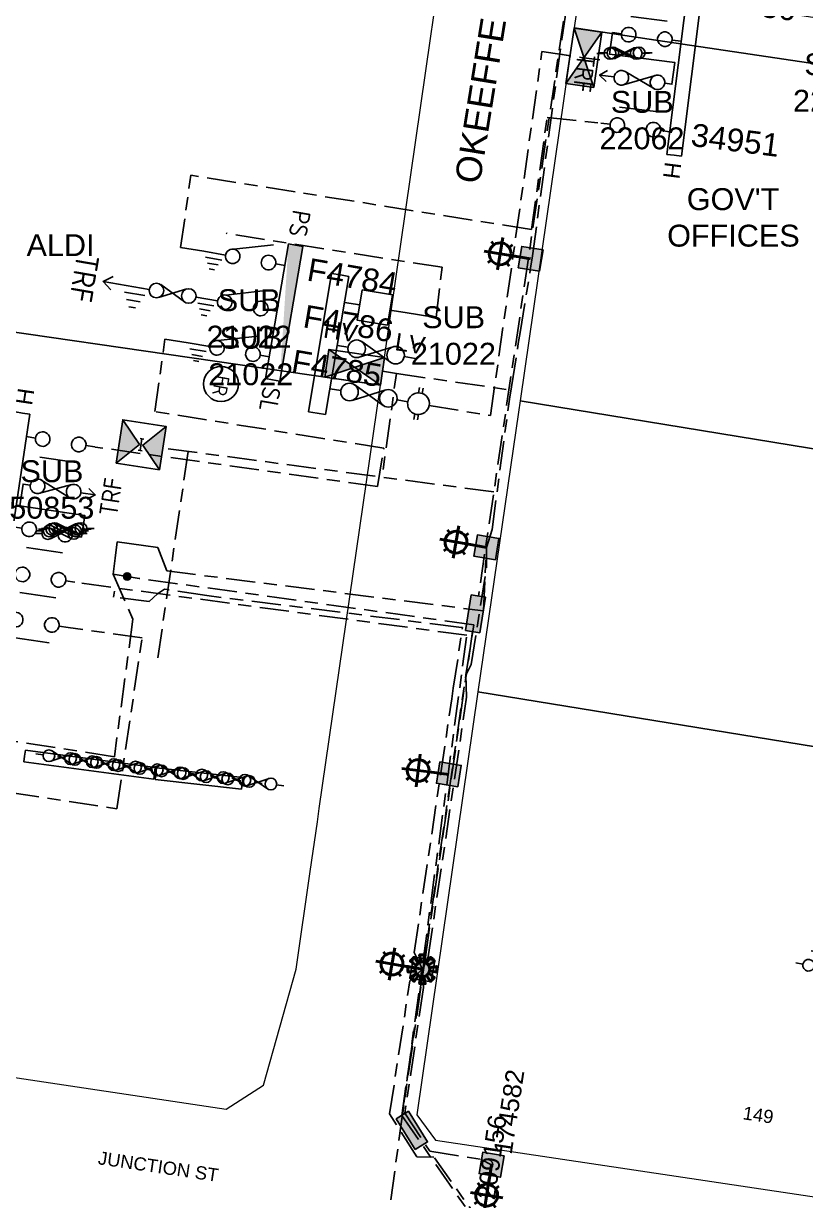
# Model space of a CAD drawing. Header units: metres. Extents: x 280706 to 281640, y 6137848 to 6138622.
# Drawn here: x 280990.2 to 281097.3, y 6138216.8 to 6138378.1 of the extents above; entities that cross this region are included whole.
import ezdxf
from ezdxf.enums import TextEntityAlignment as Align

# ---------------------------------------------------------------- set-up
doc = ezdxf.new("R2010")
doc.units = ezdxf.units.M
doc.linetypes.add('Cable Exist UG', pattern=[8.2, 4, -1.2, 1.8, -1.2])
doc.layers.get('0').update_dxf_attribs({"color": 6})
doc.layers.add('Cadastre Land Parcels_SP_EXT', color=9, linetype='Continuous', lineweight=5)
doc.layers.add('Cadastre Roads_SP_EXT', color=9, linetype='Continuous', lineweight=5)
for name, color, linetype in [('Equip_HV_EXT', 7, 'Continuous'), ('Equip_HV_NEW', 2, 'Continuous'), ('Equip_LV_EXT', 7, 'Continuous'), ('Equip_SP_SL_EXT', 7, 'Continuous'), ('Mains_HV_EXT', 7, 'Continuous'), ('Mains_LV_EXT', 7, 'Continuous'), ('Mains_SL_EXT', 7, 'Continuous'), ('Notes', 7, 'Continuous'), ('Notes_HV_MISC', 7, 'Continuous'), ('Notes_LV_MISC', 7, 'Continuous'), ('Notes_SP_MISC', 7, 'Continuous'), ('Sub_HV_EXT', 7, 'Continuous'), ('Sub_LV_EXT', 7, 'Continuous'), ('Sub_SP_EXT', 7, 'Continuous'), ('SupportsUG_SP_LV_EXT', 7, 'Continuous'), ('SupportsUG_SP_LV_SL_EXT', 7, 'Continuous'), ('UG_Details_SP_MISC', 7, 'Continuous')]:
    doc.layers.add(name, color=color, linetype=linetype)
doc.styles.add('ARIAL', font='arial.ttf', dxfattribs={"height": 2})
doc.styles.add('COLUMN_LABEL', font='arial.ttf')
doc.styles.add('iecARIAL', font='arial.ttf', dxfattribs={"height": 2})
doc.styles.add('iecISOCP', font='isocp.shx')
doc.styles.add('IESYMBOL1', font='isocp.shx')
doc.styles.add('PIT_LABEL', font='arial.ttf')
doc.styles.add('POLE_LABEL', font='arial.ttf')
doc.styles.get("Standard").update_dxf_attribs({"font": 'arial.ttf'})
doc.styles.add('SWG_LABEL', font='arial.ttf')
doc.styles.add('SWITCH_LABEL', font='arial.ttf', dxfattribs={"height": 2.5})

# ---------------------------------------------------------------- blocks, each defined once
blk = doc.blocks.new('SUB_INDOOR_EXT')
h = blk.add_hatch(color=256)
h.paths.add_polyline_path([(3, 3), (0.24, 0), (3, -3)])
h.paths.add_polyline_path([(-3, -3), (-0.24, 0), (-3, 3)])
at = {"color": 7}
for p, q in [((-0.27, 0.81), (0.27, 0.81)), ((0, 0.81), (0, -0.81)), ((-0.27, -0.81), (0.27, -0.81))]:
    blk.add_line(p, q, dxfattribs=at)
blk.add_line((1.92, -2.26), (1.92, -2.26, 0))
for points in [[(-3, -3), (-0.24, 0), (-3, 3)], [(-3, -3), (3, -3), (3, 3), (-3, 3)], [(3, 3), (0.24, 0), (3, -3)]]:
    blk.add_lwpolyline(points, close=True)
for tag, height, flags, p in [('ASSET_NUM', 2.5, 8, (2, 2)), ('STREET_CODE', 0.2, 9, (1.5, 0)), ('CONSTRUCTED_VOLTAGE', 0.2, 9, (1.5, -0.2)), ('OPERATING_VOLTAGE', 0.2, 9, (1.5, -0.6)), ('ORIENTATION', 0.2, 9, (1.5, -0.8)), ('OWNED_BY', 0.2, 9, (1.5, -1)), ('OPERATED_BY', 0.2, 9, (1.5, -1.2)), ('SECONDARY_VOLTAGE', 0.2, 9, (1.5, -1.6)), ('NO_PHASES', 0.2, 9, (1.5, -0.4)), ('MAINTAINED_BY', 0.2, 9, (1.5, -1.4)), ('STATE', 0.2, 9, (1.5, -1.8)), ('SUBSTATION_TYPE', 0.2, 9, (1.5, -2.2)), ('STREETNAME', 0.2, 9, (1.5, -3)), ('SUBURB', 0.2, 9, (1.5, -3.2)), ('PARENT', 0.2, 9, (1.5, -2)), ('USAGE', 0.2, 9, (1.5, -2.4)), ('LEGEND', 0.2, 9, (1.5, -2.6)), ('LOCATION', 0.2, 9, (1.5, -2.8)), ('Z', 0.2, 1, (1.5, -3.6)), ('NOTES', 0.2, 9, (1.5, -3.4))]:
    blk.add_attdef(tag, text='', height=height, dxfattribs=dict(flags=flags)).set_placement(p, align=Align.MIDDLE_LEFT)
blk = doc.blocks.new('SUB_PADMOUNT_EXT')
for points in [[(0, 0), (-3.84, 1.92), (-3.84, -1.92)], [(0, 0), (3.84, 1.92), (3.84, -1.92)]]:
    blk.add_hatch(color=256).paths.add_polyline_path(points)
for p, q in [((3.84, 1.92), (-3.84, -1.92)), ((-3.84, 1.92), (3.84, -1.92))]:
    blk.add_line(p, q)
blk.add_lwpolyline([(-3.84, -1.92), (3.84, -1.92), (3.84, 1.92), (-3.84, 1.92)], close=True)
for tag, height, flags, p in [('ASSET_NUM', 3.5, 8, (2, 2)), ('STREET_CODE', 0.2, 9, (1.5, 0)), ('CONSTRUCTED_VOLTAGE', 0.2, 9, (1.5, -0.2)), ('OPERATING_VOLTAGE', 0.2, 9, (1.5, -0.6)), ('ORIENTATION', 0.2, 9, (1.5, -0.8)), ('OWNED_BY', 0.2, 9, (1.5, -1)), ('OPERATED_BY', 0.2, 9, (1.5, -1.2)), ('SECONDARY_VOLTAGE', 0.2, 9, (1.5, -1.6)), ('NO_PHASES', 0.2, 9, (1.5, -0.4)), ('MAINTAINED_BY', 0.2, 9, (1.5, -1.4)), ('STATE', 0.2, 9, (1.5, -1.8)), ('SUBSTATION_TYPE', 0.2, 9, (1.5, -2.2)), ('STREETNAME', 0.2, 9, (1.5, -3)), ('SUBURB', 0.2, 9, (1.5, -3.2)), ('PARENT', 0.2, 9, (1.5, -2)), ('USAGE', 0.2, 9, (1.5, -2.4)), ('LEGEND', 0.2, 9, (1.5, -2.6)), ('LOCATION', 0.2, 9, (1.5, -2.8)), ('Z', 0.2, 1, (1.5, -3.6)), ('NOTES', 0.2, 9, (1.5, -3.4))]:
    blk.add_attdef(tag, text='', height=height, dxfattribs=dict(flags=flags)).set_placement(p, align=Align.MIDDLE_LEFT)
blk = doc.blocks.new('COLUMN_EXT')
blk.add_hatch(color=256).paths.add_polyline_path([(-1.49, 1.48), (-1.49, -1.49), (1.48, -1.49), (1.48, 1.48)])
blk.add_lwpolyline([(-1.49, -1.49), (1.48, -1.49), (1.48, 1.48), (-1.49, 1.48)], close=True)
for tag, height, style, flags, p in [('ASSET_NUM', 2.5, 'COLUMN_LABEL', 8, (2, 2)), ('STRUCTURE_PLANT_NUMBER', 0.2, 'POLE_LABEL', 9, (1.81, 0.03)), ('STREET_CODE', 0.2, 'COLUMN_LABEL', 9, (1.81, -0.2))]:
    blk.add_attdef(tag, text='', height=height, dxfattribs=dict(style=style, flags=flags)).set_placement(p, align=Align.MIDDLE_LEFT)
at = {"flags": 9}
for tag, p in [('COLUMN_TYPE', (1.81, -0.4)), ('OWNED_BY', (1.81, -0.6)), ('STATE', (1.81, -0.8)), ('USAGE', (1.81, -1)), ('STREETNAME', (1.81, -1.6)), ('LEGEND', (1.81, -1.2)), ('LOCATION', (1.81, -1.4)), ('SUBURB', (1.81, -1.8)), ('NOTES', (1.81, -2))]:
    blk.add_attdef(tag, text='', height=0.2, dxfattribs=at).set_placement(p, align=Align.MIDDLE_LEFT)
at = {"flags": 1}
blk.add_attdef('Z', (1.81, -2.35), '', height=0.2, dxfattribs=at)
blk = doc.blocks.new('SL_LANTERN_EXT')
at = {"lineweight": 40}
for p, q in [((0, 1.97), (0, 6.47)), ((-1.46, 5.68), (-1.06, 5.28)), ((1.46, 5.68), (1.06, 5.28)), ((-2.25, 4.22), (2.25, 4.22)), ((-1.46, 2.76), (-1.06, 3.16)), ((0, 0), (0, 2.72)), ((1.46, 2.76), (1.06, 3.16))]:
    blk.add_line(p, q, dxfattribs=at)
blk.add_circle((0, 4.22), 1.5, dxfattribs=at)
at = {"style": 'iecARIAL', "flags": 8}
blk.add_attdef('ASSET_NUM', (1.5, 1.5), '', height=2.5, dxfattribs=at)
for tag, p, height, flags in [('OPERATING_VOLTAGE', (0.98, -1.65), 0.2, 9), ('CONSTRUCTED_VOLTAGE', (0.98, -0.65), 0.2, 9), ('CONTROL_TYPE', (0.98, -0.85), 0.2, 9), ('LANTERN_PURPOSE', (0.98, -1.05), 0.2, 9), ('LANTERN_TYPE', (0.98, -1.25), 0.2, 9), ('NO_PHASES', (0.98, -1.45), 0.2, 9), ('LNUMBER', (2.18, -3.25), 2.5, 8), ('ORIENTATION', (0.98, -1.85), 0.2, 9), ('OWNED_BY', (0.98, -2.05), 0.2, 9), ('STATE', (0.98, -2.25), 0.2, 9), ('USAGE', (0.98, -2.45), 0.2, 9), ('CEXIST', (0.98, -2.65), 0.2, 9), ('CNEW', (0.98, -2.85), 0.2, 9), ('CNUMBER', (0.98, -3.05), 0.2, 9), ('CREMOVE', (0.98, -3.25), 0.2, 9), ('CREPLACE', (0.98, -3.45), 0.2, 9), ('LKINGHEIGHT', (0.98, -3.65), 0.2, 9), ('LBRACKET', (0.98, -3.85), 0.2, 9), ('LBRACKETVOCAB', (0.98, -4.05), 0.2, 9), ('LCATEGORY', (0.98, -4.25), 0.2, 9), ('LCHARGE1', (0.98, -4.45), 0.2, 9), ('LCHARGE1PERCENT', (0.98, -4.65), 0.2, 9), ('LCHARGE2', (0.98, -4.85), 0.2, 9), ('LCHARGE2PERCENT', (0.98, -5.05), 0.2, 9), ('LCHARGE3', (0.98, -5.25), 0.2, 9), ('LCHARGE3PERCENT', (0.98, -5.45), 0.2, 9), ('LEXIST', (0.98, -5.65), 0.2, 9), ('LLAMP', (0.98, -5.85), 0.2, 9), ('LLAMPVOCAB', (0.98, -6.05), 0.2, 9), ('LMAST', (0.98, -6.25), 0.2, 9), ('LMASTVOCAB', (0.98, -6.45), 0.2, 9), ('LNEW', (0.98, -6.65), 0.2, 9), ('LANTNUMBER', (0.98, -6.85), 0.2, 9), ('LOUTREACH', (0.98, -7.25), 0.2, 9), ('LOUTREACHVOCAB', (0.98, -7.45), 0.2, 9), ('LRATECODE', (0.98, -7.65), 0.2, 9), ('LREMOVE', (0.98, -7.85), 0.2, 9), ('LREPLACE', (0.98, -8.05), 0.2, 9), ('LTYPE', (0.98, -8.25), 0.2, 9), ('STREETNAME', (0.98, -9.25), 0.2, 9), ('SUBURB', (0.98, -9.45), 0.2, 1), ('LTYPEVOCAB', (0.98, -8.45), 0.2, 9), ('LEGEND', (0.98, -8.65), 0.2, 9), ('LOCATION', (0.98, -8.85), 0.2, 9), ('NOTES', (0.98, -9.05), 0.2, 9)]:
    blk.add_attdef(tag, p, '', height=height, dxfattribs=dict(flags=flags))
blk = doc.blocks.new('SL_NIGHTWATCH_EXT')
at = {"lineweight": 40}
h = blk.add_hatch(color=256, dxfattribs=at)
h.paths.add_polyline_path([(0.39, 1.96, 0.098491), (-0.39, 1.96), (-0.2, 0.98, -0.098491), (0.19, 0.98)])
h.paths.add_polyline_path([(0.55, 0.83, -0.098491), (0.83, 0.56), (1.66, 1.11, 0.098491), (1.11, 1.66)])
h.paths.add_polyline_path([(0.98, 0.2, -0.098491), (0.98, -0.19), (1.96, -0.39, 0.098491), (1.96, 0.39)])
h.paths.add_polyline_path([(0.83, -0.55, -0.098491), (0.56, -0.83), (1.11, -1.66, 0.098491), (1.66, -1.11)])
h.paths.add_polyline_path([(-0.19, -0.98), (-0.39, -1.96, 0.098491), (0.39, -1.96), (0.2, -0.98, -0.098491)])
h.paths.add_polyline_path([(-0.83, -0.56), (-1.66, -1.11, 0.098491), (-1.11, -1.66), (-0.55, -0.83, -0.098491)])
h.paths.add_polyline_path([(-0.98, 0.19), (-1.96, 0.39, 0.098491), (-1.96, -0.39), (-0.98, -0.2, -0.098491)])
h.paths.add_polyline_path([(-1.11, 1.66, 0.098491), (-1.66, 1.11), (-0.83, 0.55, -0.098491), (-0.56, 0.83)])
for p, q in [((-1.16, 1.63), (-1.16, 1.63, 0)), ((-1.1, 1.64), (-1.1, 1.64, 0)), ((1.08, 1.63), (1.08, 1.63, 0)), ((-0.86, -0.57), (-0.86, -0.57, 0)), ((0.82, -0.57), (0.82, -0.57, 0)), ((1.96, -0.37), (1.96, -0.37, 0)), ((1.13, -1.65), (1.13, -1.65, 0))]:
    blk.add_line(p, q, dxfattribs=at)
for points in [[(-0.56, 0.83, 0.098491), (-0.83, 0.55), (-1.66, 1.11, -0.098491), (-1.11, 1.66)], [(-0.2, 0.98, -0.098491), (0.19, 0.98), (0.39, 1.96, 0.098491), (-0.39, 1.96)], [(0.83, 0.56), (1.66, 1.11, 0.098491), (1.11, 1.66), (0.55, 0.83, -0.098491)], [(-0.98, 0.19, 0.098491), (-0.98, -0.2), (-1.96, -0.39, -0.098491), (-1.96, 0.39)], [(0.98, -0.19), (1.96, -0.39, 0.098491), (1.96, 0.39), (0.98, 0.2, -0.098491)], [(-0.83, -0.56, 0.098491), (-0.55, -0.83), (-1.11, -1.66, -0.098491), (-1.66, -1.11)], [(0.2, -0.98), (0.39, -1.96, -0.098491), (-0.39, -1.96), (-0.19, -0.98, 0.098491)], [(0.56, -0.83), (1.11, -1.66, 0.098491), (1.66, -1.11), (0.83, -0.55, -0.098491)]]:
    blk.add_lwpolyline(points, format="xyb", close=True, dxfattribs=at)
blk.add_circle((0, 0), 1, dxfattribs=at)
blk = doc.blocks.new('LV_UG_LINKS_OPEN_EXT')
for p, q in [((-0.25, 1.47), (-0.25, 2.22)), ((0.25, 1.47), (0.25, 2.22)), ((-0.25, -1.47), (-0.25, -2.22)), ((0.25, -1.47), (0.25, -2.22))]:
    blk.add_line(p, q)
at = {"flags": 9}
for tag, p in [('ACTUAL_STATUS', (0, 0)), ('CONSTRUCTED_VOLTAGE', (0, -0.2)), ('OPERATING_VOLTAGE', (0, -0.6)), ('ORIENTATION', (0, -0.8)), ('STATE', (0, -1)), ('SWITCH_TYPE', (0, -1.2)), ('NO_PHASES', (0, -0.4)), ('USAGE', (0, -1.4)), ('NOTES', (0, -1.6))]:
    blk.add_attdef(tag, text='', height=0.2, dxfattribs=at).set_placement(p, align=Align.MIDDLE_LEFT)
at = {"flags": 1}
blk.add_attdef('Z', (0, 0), '', height=0.2, dxfattribs=at)
blk.add_wipeout([(-0.25, 1.47), (-0.43, 1.43), (-0.61, 1.36), (-0.77, 1.28), (-0.93, 1.17), (-1.07, 1.05), (-1.19, 0.9), (-1.29, 0.75), (-1.38, 0.58), (-1.44, 0.4), (-1.48, 0.22), (-1.49, 0.03), (-1.49, -0.16), (-1.45, -0.34), (-1.4, -0.52), (-1.32, -0.69), (-1.23, -0.85), (-1.11, -1), (-0.98, -1.13), (-0.83, -1.24), (-0.66, -1.34), (-0.49, -1.41), (-0.31, -1.46), (-0.13, -1.49), (0.06, -1.49), (0.25, -1.47), (0.43, -1.43), (0.61, -1.36), (0.77, -1.28), (0.93, -1.17), (1.07, -1.05), (1.19, -0.9), (1.29, -0.75), (1.38, -0.58), (1.44, -0.4), (1.48, -0.22), (1.49, -0.03), (1.49, 0.16), (1.45, 0.34), (1.4, 0.52), (1.32, 0.69), (1.23, 0.85), (1.11, 1), (0.98, 1.13), (0.83, 1.24), (0.66, 1.34), (0.49, 1.41), (0.31, 1.46), (0.13, 1.49), (-0.06, 1.49)])
blk.add_lwpolyline([(0, -1.49, 1), (0, 1.49, 1)], format="xyb", close=True)
blk = doc.blocks.new('LV_UG_DFUSE_CLOSED_EXT')
for points in [[(1, 0), (0, 0)], [(5.04, 0.73), (2.16, -0.72)], [(5.05, -0.71), (2.16, 0.72)], [(6.2, 0.01), (7.2, 0.01)]]:
    blk.add_lwpolyline(points)
for centre in [(1.8, 0), (5.4, 0.01)]:
    blk.add_circle(centre, 0.8)
at = {"flags": 9}
for tag, p in [('ACTUAL_STATUS', (0, 0)), ('CONSTRUCTED_VOLTAGE', (0, -0.2)), ('OPERATING_VOLTAGE', (0, -0.6)), ('ORIENTATION', (0, -0.8)), ('STATE', (0, -1)), ('NO_PHASES', (0, -0.4)), ('SWITCH_TYPE', (0, -1.2)), ('USAGE', (0, -1.4)), ('NOTES', (0, -1.6))]:
    blk.add_attdef(tag, text='', height=0.2, dxfattribs=at).set_placement(p, align=Align.MIDDLE_LEFT)
at = {"flags": 1}
blk.add_attdef('Z', (0, 0), '', height=0.2, dxfattribs=at)
blk = doc.blocks.new('SWG_HOLEC_SU_EXT')
blk.add_line((1.8, -2), (5.8, -2))
for points in [[(1, 0), (0, 0)], [(6.6, 0), (7.6, 0)]]:
    blk.add_lwpolyline(points)
for points in [[(1.8, -0.8, 1), (1.8, 0.8, 1)], [(5.8, -0.8, 1), (5.8, 0.8, 1)]]:
    blk.add_lwpolyline(points, format="xyb", close=True)
at = {"style": 'SWITCH_LABEL', "flags": 8}
blk.add_attdef('ASSET_NUM', text='', height=2.5, rotation=179.9544, dxfattribs=at).set_placement((-2.4, 0), align=Align.MIDDLE_LEFT)
at = {"flags": 1}
blk.add_attdef('Z', (0, 0), '', height=0.2, dxfattribs=at)
at = {"flags": 9}
for tag, p in [('ACTUAL_STATUS', (0, -0.4)), ('CONSTRUCTED_VOLTAGE', (0, -0.6)), ('OPERATING_VOLTAGE', (0, -1)), ('ORIENTATION', (0, -1.2)), ('NO_PHASES', (0, -0.8)), ('OWNED_BY', (0, -1.4)), ('STATE', (0, -1.8)), ('SWITCH_TYPE', (0, -2)), ('STREETNAME', (0, -2.6)), ('PARENT', (0, -1.6)), ('USAGE', (0, -2.2)), ('LOCATION', (0, -2.4)), ('SUBURB', (0, -2.8)), ('NOTES', (0, -3))]:
    blk.add_attdef(tag, text='', height=0.2, dxfattribs=at).set_placement(p, align=Align.MIDDLE_LEFT)
at = {"style": 'SWITCH_LABEL', "flags": 9}
blk.add_attdef('STREET_CODE', text='', height=0.2, dxfattribs=at).set_placement((0, -0.2), align=Align.MIDDLE_LEFT)
blk = doc.blocks.new('PIT_EXT')
blk.add_hatch(color=256).paths.add_polyline_path([(-2.47, 0.99), (2.47, 0.99), (2.47, -0.99), (-2.47, -0.99)])
at = {"lineweight": -3}
blk.add_lwpolyline([(-2.47, 0.99), (2.47, 0.99), (2.47, -0.99), (-2.47, -0.99)], close=True, dxfattribs=at)
at = {"style": 'PIT_LABEL'}
for tag, height, flags, p in [('ASSET_NUM', 2.5, 8, (2, 2)), ('STREET_CODE', 0.2, 9, (0, -0.2))]:
    blk.add_attdef(tag, text='', height=height, dxfattribs=dict(at, flags=flags)).set_placement(p, align=Align.MIDDLE_LEFT)
at = {"flags": 1}
blk.add_attdef('Z', (0, 0), '', height=0.2, dxfattribs=at)
at = {"flags": 9}
for tag, p in [('OWNED_BY', (0, -0.4)), ('STATE', (0, -0.6)), ('SUPPORT_TYPE', (0, -0.8)), ('USAGE', (0, -1)), ('LOCATION', (0, -1.2)), ('NOTES', (0, -1.4))]:
    blk.add_attdef(tag, text='', height=0.2, dxfattribs=at).set_placement(p, align=Align.MIDDLE_LEFT)
blk = doc.blocks.new('CONNECTOR_NODE_EXT')
h = blk.add_hatch(color=256)
edge = h.paths.add_edge_path()
edge.add_arc((0, 0), 0.5, 0, 360)
blk.add_circle((0, 0), 0.5)
at = {"flags": 1}
blk.add_attdef('Z', (0, 0), '', height=0.2, dxfattribs=at)
at = {"flags": 9}
for tag, p in [('CONNECTOR_TYPE', (0, 0)), ('CONSTRUCTED_VOLTAGE', (0, -0.2)), ('OPERATING_VOLTAGE', (0, -0.6)), ('ORIENTATION', (0, -0.8)), ('SUBTYPE', (0, -1)), ('NO_PHASES', (0, -0.4)), ('USAGE', (0, -1.2)), ('NOTES', (0, -1.4))]:
    blk.add_attdef(tag, text='', height=0.2, dxfattribs=at).set_placement(p, align=Align.MIDDLE_LEFT)
blk = doc.blocks.new('FAULT_INDIC_SE')
blk.add_circle((0, 0), 2.4)
at = {"insert": (-1.15, 1), "char_height": 2, "width": 2.7042, "attachment_point": 1, "style": 'iecISOCP'}
blk.add_mtext('FR', dxfattribs=at)
blk = doc.blocks.new('*U140')
for p, q in [((-1.6, 0), (-1.6, 14.98)), ((-1.6, 14.98), (-0.8, 14.98)), ((0, 14.98), (-0.8, 14.98)), ((0, 0), (0, 14.98)), ((-1.6, 0), (-0.8, 0)), ((0, 0), (-0.8, 0))]:
    blk.add_line(p, q)
at = {"style": 'IESYMBOL1'}
for s, p in [('SL', (-0.87, 17.14, 19.97)), ('PS', (-0.84, -2.4, 19.97))]:
    blk.add_text(s, height=2, rotation=89.9826, dxfattribs=at).set_placement(p, align=Align.MIDDLE_CENTER)
blk = doc.blocks.new('SWG_SAFELINK_SU_NEW')
for p, q in [((7.5, 1.79), (8.1, 1.79)), ((6.9, 0.59), (8.7, 0.58)), ((7.2, 1.19), (8.4, 1.18)), ((1.6, -2.02), (5.8, -0.81)), ((6.6, -0.01), (9, -0.02))]:
    blk.add_line(p, q)
blk.add_lwpolyline([(1, 0), (0, 0)])
for points in [[(1.8, -0.8, 1), (1.8, 0.8, 1)], [(5.8, -0.81, 1), (5.8, 0.79, 1)]]:
    blk.add_lwpolyline(points, format="xyb", close=True)
at = {"style": 'SWITCH_LABEL', "flags": 8}
blk.add_attdef('ASSET_NUM', text='', height=2.5, rotation=179.9544, dxfattribs=at).set_placement((-1.6, -0.02), align=Align.MIDDLE_LEFT)
at = {"flags": 1}
blk.add_attdef('Z', (0, 0), '', height=0.2, rotation=90, dxfattribs=at)
at = {"flags": 9}
for tag, p in [('ACTUAL_STATUS', (0, -0.4)), ('CONSTRUCTED_VOLTAGE', (0, -0.6)), ('OPERATING_VOLTAGE', (0, -1)), ('ORIENTATION', (0, -1.2)), ('NO_PHASES', (0, -0.8)), ('OWNED_BY', (0, -1.4)), ('STATE', (0, -1.8)), ('SWITCH_TYPE', (0, -2)), ('SUBURB', (0, -2.4)), ('STREETNAME', (0, -2.6)), ('PARENT', (0, -1.6)), ('USAGE', (0, -2.2)), ('OPERATED_BY', (-0.02, -3.51)), ('MAINTAINED_BY', (-0.02, -3.71)), ('LOCATION', (0, -2.8)), ('NOTES', (0, -3))]:
    blk.add_attdef(tag, text='', height=0.2, dxfattribs=at).set_placement(p, align=Align.MIDDLE_LEFT)
at = {"style": 'SWITCH_LABEL', "flags": 9}
blk.add_attdef('STREET_CODE', text='', height=0.2, dxfattribs=at).set_placement((0, -0.2), align=Align.MIDDLE_LEFT)
blk = doc.blocks.new('SWG_FUSE_EXT')
for points in [[(1.15, 0.72), (4.04, -0.71)], [(1.16, -0.72), (4.04, 0.73)]]:
    blk.add_lwpolyline(points)
for centre in [(0.8, 0), (4.4, 0.01)]:
    blk.add_circle(centre, 0.8)
blk = doc.blocks.new('SWG_SAFELINK_TRF_NEW')
for p, q in [((7.5, 1.79), (8.1, 1.79)), ((14.95, 1.51), (16.45, 1.51)), ((15.33, 2.26), (16.08, 2.26)), ((6.9, 0.59), (8.7, 0.58)), ((7.2, 1.19), (8.4, 1.18)), ((14.2, 0.01), (19.32, 0.01)), ((14.57, 0.76), (16.82, 0.76)), ((1.6, -2.02), (5.8, -0.81)), ((6.6, -0.01), (9, -0.02))]:
    blk.add_line(p, q)
for points in [[(1, 0), (0, 0)], [(18.32, -0.74), (19.32, 0.01), (18.33, 0.76)]]:
    blk.add_lwpolyline(points)
for points in [[(1.8, -0.8, 1), (1.8, 0.8, 1)], [(5.8, -0.81, 1), (5.8, 0.79, 1)]]:
    blk.add_lwpolyline(points, format="xyb", close=True)
blk.add_blockref('SWG_FUSE_EXT', (9, -0.02))
at = {"style": 'IESYMBOL1'}
blk.add_text('TRF', height=2.5, rotation=89.9826, dxfattribs=at).set_placement((21.43, 0.01), align=Align.MIDDLE_CENTER)
at = {"style": 'SWITCH_LABEL', "flags": 8}
blk.add_attdef('ASSET_NUM', text='', height=2.5, rotation=179.9544, dxfattribs=at).set_placement((-3, 0), align=Align.MIDDLE_LEFT)
at = {"flags": 1}
blk.add_attdef('Z', (0, 0), '', height=0.2, dxfattribs=at)
at = {"flags": 9}
for tag, p in [('ACTUAL_STATUS', (0, -0.4)), ('CONSTRUCTED_VOLTAGE', (0, -0.6)), ('OPERATING_VOLTAGE', (0, -1)), ('ORIENTATION', (0, -1.2)), ('NO_PHASES', (0, -0.8)), ('OWNED_BY', (0, -1.4)), ('STATE', (0, -1.8)), ('SWITCH_TYPE', (0, -2)), ('SUBURB', (0, -2.4)), ('STREETNAME', (0, -2.6)), ('PARENT', (0, -1.6)), ('USAGE', (0, -2.2)), ('LOCATION', (0, -2.8)), ('NOTES', (0, -3)), ('OPERATED_BY', (0.05, -3.45)), ('MAINTAINED_BY', (0.04, -3.65))]:
    blk.add_attdef(tag, text='', height=0.2, dxfattribs=at).set_placement(p, align=Align.MIDDLE_LEFT)
at = {"style": 'SWITCH_LABEL', "flags": 9}
blk.add_attdef('STREET_CODE', text='', height=0.2, dxfattribs=at).set_placement((0, -0.2), align=Align.MIDDLE_LEFT)
blk = doc.blocks.new('SWG_HOLEC_SFU_EXT')
for p, q in [((2.23, 4.03), (5.69, 5.54)), ((2.25, 5.56), (5.69, 4.06)), ((1.8, -2), (5.8, -2))]:
    blk.add_line(p, q)
for points in [[(2.01, 4, 1), (2.01, 5.6, 1)], [(6.01, 4, 1), (6.01, 5.6, 1)], [(1.8, -0.8, 1), (1.8, 0.8, 1)], [(5.8, -0.8, 1), (5.8, 0.8, 1)]]:
    blk.add_lwpolyline(points, format="xyb", close=True)
for points in [[(8.4, 4.8), (7.6, 5.4)], [(7.6, 0), (7.6, 2.4), (0.41, 2.4), (0.41, 4.8), (1.21, 4.8)], [(6.81, 4.8), (8.4, 4.8), (7.6, 4.2)], [(1, 0), (0, 0)], [(6.6, 0), (7.6, 0)]]:
    blk.add_lwpolyline(points)
at = {"style": 'iecARIAL', "flags": 8}
blk.add_attdef('ASSET_NUM', text='', height=2.5, rotation=179.9544, dxfattribs=at).set_placement((-3, 1), align=Align.MIDDLE_LEFT)
at = {"flags": 9}
for tag, p in [('ACTUAL_STATUS', (0, 0)), ('CONSTRUCTED_VOLTAGE', (0, -0.4)), ('OPERATING_VOLTAGE', (0, -0.8)), ('ORIENTATION', (0, -1)), ('OWNED_BY', (0, -1.2)), ('NO_PHASES', (0, -0.6)), ('STATE', (0, -1.6)), ('SWITCH_TYPE', (0, -1.8)), ('STREETNAME', (0, -2.4)), ('SUBURB', (0, -2.6)), ('PARENT', (0, -1.4)), ('USAGE', (0, -2)), ('LOCATION', (0, -2.2)), ('NOTES', (0, -2.8))]:
    blk.add_attdef(tag, text='', height=0.2, dxfattribs=at).set_placement(p, align=Align.MIDDLE_LEFT)
at = {"flags": 1}
blk.add_attdef('Z', (0, 0), '', height=0.2, dxfattribs=at)
blk = doc.blocks.new('HOLEC_ABCA_EXT')
for p, q in [((-1.6, 0), (-1.6, 20)), ((-1.6, 20), (-0.8, 20)), ((0, 20), (-0.8, 20)), ((0, 0), (0, 20)), ((-1.6, 0), (-0.8, 0)), ((0, 0), (-0.8, 0))]:
    blk.add_line(p, q)
for name, p in [('SWG_HOLEC_SU_EXT', (0, 17.5)), ('SWG_HOLEC_SFU_EXT', (0, 7.5)), ('SWG_HOLEC_SU_EXT', (0, 2.5))]:
    blk.add_blockref(name, p)
at = {"style": 'IESYMBOL1'}
blk.add_text('TRF', height=2, rotation=90, dxfattribs=at).set_placement((10.12, 12.31), align=Align.MIDDLE_CENTER)
at = {"style": 'ARIAL'}
blk.add_attdef('SWG_TYPE', text='', height=1.8, rotation=90, dxfattribs=at).set_placement((-0.8, 20.77), align=Align.MIDDLE_LEFT)
at = {"style": 'SWG_LABEL', "flags": 8}
for tag, p in [('ASSET_NUM3', (-2.4, 17.5)), ('ASSET_NUM2', (-2.4, 9.5)), ('ASSET_NUM1', (-2.4, 2.5))]:
    blk.add_attdef(tag, text='', height=2.5, rotation=179.9544, dxfattribs=at).set_placement(p, align=Align.MIDDLE_LEFT)
at = {"flags": 1}
blk.add_attdef('Z', (0, 0), '', height=0.2, rotation=90, dxfattribs=at)
at = {"style": 'ARIAL'}
blk.add_attdef('SUB_TYPE', text='', height=1.8, rotation=90, dxfattribs=at).set_placement((-0.8, -0.76), align=Align.MIDDLE_RIGHT)
blk = doc.blocks.new('HOLEC_AABCA_EXT')
for p, q in [((-1.6, 0), (-1.6, 24.83)), ((-1.6, 24.83), (-0.8, 24.83)), ((0, 24.83), (-0.8, 24.83)), ((0, 0), (0, 24.83)), ((-1.6, 0), (-0.8, 0)), ((0, 0), (-0.8, 0))]:
    blk.add_line(p, q)
for name, p in [('SWG_HOLEC_SU_EXT', (0, 22.33)), ('SWG_HOLEC_SFU_EXT', (0, 12.33)), ('SWG_HOLEC_SU_EXT', (0, 7.33)), ('SWG_HOLEC_SU_EXT', (0, 2.33))]:
    blk.add_blockref(name, p)
at = {"style": 'IESYMBOL1'}
blk.add_text('TRF', height=2, rotation=90, dxfattribs=at).set_placement((10.13, 17.18), align=Align.MIDDLE_CENTER)
at = {"style": 'ARIAL'}
blk.add_attdef('SWG_TYPE', text='', height=1.8, rotation=90, dxfattribs=at).set_placement((-0.8, 25.74), align=Align.MIDDLE_LEFT)
at = {"style": 'SWG_LABEL', "flags": 8}
for tag, p in [('ASSET_NUM4', (-2.4, 22.33)), ('ASSET_NUM3', (-2.4, 14.33)), ('ASSET_NUM2', (-2.4, 7.33)), ('ASSET_NUM1', (-2.4, 2.33))]:
    blk.add_attdef(tag, text='', height=2.5, rotation=179.9544, dxfattribs=at).set_placement(p, align=Align.MIDDLE_LEFT)
at = {"flags": 1}
blk.add_attdef('Z', (0, 0), '', height=0.2, rotation=90, dxfattribs=at)
at = {"style": 'ARIAL'}
blk.add_attdef('SUB_TYPE', text='', height=1.8, rotation=90, dxfattribs=at).set_placement((-0.8, -0.76), align=Align.MIDDLE_RIGHT)
blk = doc.blocks.new('CIRCUIT_BREAKER_EXT')
blk.add_lwpolyline([(4.2, -1.4), (4.2, 1.4), (1.4, 1.4), (1.4, -1.4)], close=True)
for points in [[(1.4, 0), (0, 0)], [(4.2, 0), (5.6, 0)]]:
    blk.add_lwpolyline(points)
at = {"flags": 1}
for tag, p in [('USAGE', (-4.19, 3.31)), ('ASSET_NUM', (-4.19, 2.2)), ('ORIENTATION', (-4.19, 2.93)), ('LOCATION', (-4.19, 1.83)), ('NOTES', (-4.19, 1.39)), ('Z', (0, 0))]:
    blk.add_attdef(tag, p, '', height=0.2, dxfattribs=at)
blk.add_attdef('STATE', (-4.2, 1), '', height=0.2)

msp = doc.modelspace()

# ---------------------------------------------------------------- linework, layer by layer
at = {"layer": 'Cadastre Land Parcels_SP_EXT', "linetype": 'Continuous'}
for points in [[(281052.36, 6138420.25), (281046, 6138429.14), (281032.77, 6138431.12), (281026.97, 6138391.34), (280994.69, 6138396.17), (280995.98, 6138405.12), (280976.72, 6138408.16), (280967.12, 6138409.56), (280965.41, 6138409.75), (280953.21, 6138411.52), (280949.01, 6138382.44), (280947.8, 6138374.03), (280947.59, 6138372.56), (280946.11, 6138362.35), (280943.31, 6138342.96), (280958.39, 6138340.7), (280958.32, 6138340.21), (281039.05, 6138328.53), (281045.98, 6138376.34), (281052.36, 6138420.25)], [(281099.48, 6138376.33), (281099.59, 6138377.08), (281099.82, 6138378.69), (281087.76, 6138380.49), (281081.82, 6138381.38), (281087.85, 6138422.86), (281075.56, 6138424.69), (281072.11, 6138422.12), (281065.59, 6138377.47), (281075.89, 6138375.94), (281098.92, 6138372.5), (281099.48, 6138376.33)], [(281111.46, 6138373.95), (281111.67, 6138375.46), (281114.36, 6138393.94), (281117.91, 6138418.38), (281105.85, 6138420.17), (281099.82, 6138378.69), (281099.59, 6138377.08), (281099.48, 6138376.33), (281098.92, 6138372.5), (281075.89, 6138375.94), (281065.59, 6138377.47), (281065.38, 6138376.03), (281058.19, 6138326.4), (281100.34, 6138319.51), (281101.68, 6138328.84), (281101.81, 6138329.7), (281102.09, 6138331.68), (281103.22, 6138339.54), (281106.06, 6138359.16), (281106.86, 6138359.04), (281108.58, 6138370.79), (281110.94, 6138370.44), (281111.46, 6138373.95)], [(281023.03, 6138232.63), (281027.49, 6138248.51), (281029.42, 6138261.89), (281030.41, 6138268.72), (281030.67, 6138270.53), (281039.01, 6138328.21), (281039.05, 6138328.53), (280958.32, 6138340.21), (280958.39, 6138340.7), (280943.31, 6138342.96), (280935.45, 6138288.71), (280934.57, 6138282.68), (280928.79, 6138242.77), (280928.78, 6138242.72), (280972.64, 6138236.13), (280984.68, 6138234.33), (281017.92, 6138229.35), (281023.03, 6138232.63)], [(281142.6, 6138312.59), (281138.38, 6138313.22), (281113.18, 6138317.38), (281100.34, 6138319.51), (281058.19, 6138326.4), (281057.96, 6138324.82), (281052.42, 6138286.53), (281136.81, 6138272.77), (281142.6, 6138312.59)], [(281136.81, 6138272.77), (281052.42, 6138286.53), (281044.04, 6138228.54), (281046.62, 6138225.07), (281128.11, 6138212.89), (281136.81, 6138272.77)]]:
    msp.add_lwpolyline(points, close=True, dxfattribs=at)
at = {"layer": 'Equip_HV_NEW', "color": 7, "linetype": 'Cable Exist UG'}
msp.add_solid([(281025.26, 6138329.1), (281028.42, 6138347.55), (281026.45, 6138347.89)], dxfattribs=at)
at = {"layer": 'Mains_HV_EXT', "linetype": 'Cable Exist UG'}
for points in [[(281059.74, 6138349.85), (281061.89, 6138365.2)], [(281061.89, 6138365.2), (281069.27, 6138364.45)], [(281011.68, 6138347.38), (281013.07, 6138357.3)], [(281059.74, 6138349.85), (281013.07, 6138357.3)], [(281014.86, 6138346.87), (281011.68, 6138347.38)], [(281008.14, 6138324.91), (281009.53, 6138334.84)], [(281012.72, 6138334.33), (281009.53, 6138334.84)], [(281039.53, 6138319.9), (281008.14, 6138324.91)], [(281038.64, 6138314.65), (280999.95, 6138320.06)], [(281038.64, 6138314.65), (281039.53, 6138319.9)], [(281127.98, 6138183.71), (281127.09, 6138185.47), (281127.83, 6138191.84), (281125.48, 6138194.89), (281039.4, 6138208.77), (281050.88, 6138294.26), (280997.18, 6138301.52)], [(281006.39, 6138293.92), (280996.26, 6138295.34)], [(280939.65, 6138280.16), (281002.94, 6138270.49), (281006.39, 6138293.92)]]:
    msp.add_lwpolyline(points, dxfattribs=at)
at = {"layer": 'Mains_LV_EXT', "linetype": 'Cable Exist UG'}
for points in [[(281066.56, 6138373.42), (281069.11, 6138373.1)], [(281042.42, 6138338.47), (281046.71, 6138337.8), (281047.49, 6138344.68), (281017.9, 6138349.34)], [(281006.58, 6138306.56), (281002.99, 6138307.06), (281002.71, 6138304.81)], [(281006.58, 6138306.56), (281008.56, 6138306.29), (281009.77, 6138303.08), (281053.16, 6138297.61), (281053.6, 6138306.32)], [(281002.71, 6138304.81), (281002.43, 6138302.62)], [(281002.43, 6138302.62), (281005.14, 6138296.49), (281002.6, 6138277.62), (280933.37, 6138288.4)], [(281004.35, 6138302.32), (281002.43, 6138302.62)], [(281006, 6138302.06), (281004.35, 6138302.32)], [(281050.76, 6138288.84), (281051.86, 6138295.7), (281006, 6138302.06)], [(281044.79, 6138247.8), (281050.76, 6138288.84)], [(281058.29, 6138205), (281041.97, 6138228.47), (281044.79, 6138247.8)]]:
    msp.add_lwpolyline(points, dxfattribs=at)
at = {"layer": 'Mains_SL_EXT', "linetype": 'Cable Exist UG'}
for points in [[(281053.57, 6138306.31), (281054.34, 6138308.76), (281054.34, 6138308.76), (281056.51, 6138325.03), (281056.73, 6138326.61), (281057.02, 6138328.32), (281057.02, 6138328.32), (281057.94, 6138334.24), (281058.21, 6138335.77), (281059.59, 6138344.3), (281059.88, 6138346.27), (281063.91, 6138375.96), (281064.04, 6138376.81), (281064.42, 6138379.26), (281064.42, 6138379.26), (281067.76, 6138400.26), (281067.86, 6138402.01)], [(281050.76, 6138288.81), (281051.49, 6138290.26), (281051.49, 6138290.26), (281053.57, 6138303.52), (281053.57, 6138306.31)], [(281044.8, 6138248.5), (281043.67, 6138250.78), (281043.67, 6138250.78), (281048.83, 6138285.56), (281049.04, 6138287), (281049.04, 6138287), (281050.29, 6138295.31), (281049.8, 6138295.39), (281049.8, 6138295.39), (281015.25, 6138299.7), (281009.47, 6138300.58), (281008.53, 6138299.96), (281008.53, 6138299.96), (281007.38, 6138298.88), (281002.47, 6138299.49), (281002.62, 6138300.33)], [(281044.8, 6138248.5), (281045.59, 6138250.21), (281045.59, 6138250.21), (281050.86, 6138285.78), (281050.76, 6138288.81)], [(281109.56, 6138197.27), (281107.6, 6138196.69), (281107.6, 6138196.69), (281092.77, 6138198.96), (281076.74, 6138201.34), (281060.22, 6138203.87), (281059.48, 6138204.3), (281059.71, 6138205.72), (281058.24, 6138206.02), (281058.24, 6138206.02), (281046.39, 6138222.76), (281044.05, 6138222.81), (281044.05, 6138222.81), (281040.31, 6138228.68), (281043.09, 6138246.93), (281044.8, 6138248.5)], [(281044.8, 6138248.5), (281044.96, 6138245.99), (281044.96, 6138245.99), (281042.39, 6138228.8), (281045.81, 6138223.56), (281052.87, 6138222.44), (281054.28, 6138221.72)]]:
    msp.add_lwpolyline(points, dxfattribs=at)
at = {"layer": 'Sub_LV_EXT'}
for p, q in [((281029.18, 6138324.9), (281032.37, 6138343.84)), ((281031.55, 6138324.5), (281034.74, 6138343.44)), ((281032.37, 6138343.84), (281033.56, 6138343.64)), ((281034.74, 6138343.44), (281033.56, 6138343.64)), ((281029.18, 6138324.9), (281030.37, 6138324.7)), ((281031.55, 6138324.5), (281030.37, 6138324.7)), ((280990.41, 6138278.51), (280990.3, 6138277.72)), ((281008.21, 6138276.14), (280990.41, 6138278.51)), ((280990.2, 6138276.92), (280990.3, 6138277.72)), ((281008, 6138274.55), (280990.2, 6138276.92)), ((281008, 6138274.55), (281008.11, 6138275.34)), ((281008.21, 6138276.14), (281008.11, 6138275.34)), ((281008.2, 6138274.5), (281008.28, 6138275.3)), ((281008.37, 6138276.09), (281008.28, 6138275.3)), ((281020.2, 6138274.79), (281008.37, 6138276.09)), ((281020.03, 6138273.2), (281008.2, 6138274.5)), ((281020.03, 6138273.2), (281020.12, 6138273.99)), ((281020.2, 6138274.79), (281020.12, 6138273.99))]:
    msp.add_line(p, q, dxfattribs=at)
at = {"layer": 'UG_Details_SP_MISC', "color": 7, "linetype": 'Cable Exist UG', "flags": 128}
for points in [[(281073.73, 6138443.29), (281052.48, 6138299.64)], [(281065.03, 6138373.67), (281063.47, 6138373.93)], [(281039.33, 6138330.43), (281041.24, 6138330.13), (281039.28, 6138315.93)], [(281012.72, 6138319.46), (281008.45, 6138290.49)], [(281054.59, 6138313.9), (281009.23, 6138319.92)], [(281051.68, 6138294.76), (281042.06, 6138228.52)]]:
    msp.add_lwpolyline(points, dxfattribs=at)

# ---------------------------------------------------------------- block references
at = {"layer": 'Equip_HV_EXT'}
ref = msp.add_blockref('SWG_HOLEC_SU_EXT', (281103.42, 6138248.01), dxfattribs=dict(at, rotation=169.6951533522564))
ref.add_attrib('ASSET_NUM', '54451', dxfattribs={"layer": '0', "height": 2.5, "style": 'SWITCH_LABEL'}).set_placement((281101.02, 6138249.26), align=Align.TOP_LEFT)
at = {"layer": 'Equip_HV_NEW', "xscale": 1.25, "yscale": 1.25, "zscale": 1.25, "rotation": 170.2842978270421}
msp.add_blockref('*U140', (281026.45, 6138347.89), dxfattribs=at)
at = {"layer": 'Equip_HV_NEW'}
ref = msp.add_blockref('SWG_SAFELINK_SU_NEW', (281025.95, 6138344.95), dxfattribs=dict(at, xscale=1.25, yscale=1.25, zscale=1.25, rotation=170.2842978270421))
ref.add_attrib('ASSET_NUM', ' F4784', dxfattribs={"layer": '0', "height": 3.125, "rotation": 350.2387, "style": 'SWITCH_LABEL'}).set_placement((281027.92, 6138344.64), align=Align.MIDDLE_LEFT)
ref = msp.add_blockref('SWG_SAFELINK_TRF_NEW', (281024.87, 6138338.66), dxfattribs=dict(at, xscale=1.25, yscale=1.25, zscale=1.25, rotation=170.2842978270421))
ref.add_attrib('ASSET_NUM', 'F4786', dxfattribs={"layer": '0', "height": 3.125, "rotation": 350.2387, "style": 'SWITCH_LABEL'}).set_placement((281028.57, 6138338.03), align=Align.MIDDLE_LEFT)
ref = msp.add_blockref('SWG_SAFELINK_SU_NEW', (281023.8, 6138332.41), dxfattribs=dict(at, xscale=1.25, yscale=1.25, zscale=1.25, rotation=170.2842978270421))
ref.add_attrib('ASSET_NUM', ' F4785', dxfattribs={"layer": '0', "height": 3.125, "rotation": 350.2387, "style": 'SWITCH_LABEL'}).set_placement((281025.78, 6138332.1), align=Align.MIDDLE_LEFT)
at = {"layer": 'Equip_HV_NEW', "rotation": 260.2842978270421}
msp.add_blockref('FAULT_INDIC_SE', (281017.22, 6138328.7), dxfattribs=at)
at = {"layer": 'Equip_LV_EXT'}
for name, p in [('LV_UG_DFUSE_CLOSED_EXT', (281068.7, 6138373.99)), ('LV_UG_DFUSE_CLOSED_EXT', (281069.1, 6138374.05)), ('LV_UG_DFUSE_CLOSED_EXT', (280991.88, 6138308.56)), ('LV_UG_DFUSE_CLOSED_EXT', (280992.22, 6138308.8)), ('LV_UG_DFUSE_CLOSED_EXT', (280992.63, 6138308.88)), ('LV_UG_DFUSE_CLOSED_EXT', (280991.67, 6138308.2)), ('CONNECTOR_NODE_EXT', (281004.35, 6138302.32))]:
    msp.add_blockref(name, p, dxfattribs=at)
at = {"layer": 'Equip_LV_EXT', "linetype": 'Cable Exist UG', "xscale": 1.5, "yscale": 1.5, "zscale": 1.5, "rotation": 350.4387248421054}
for name, p in [('CIRCUIT_BREAKER_EXT', (281034.14, 6138339.87)), ('LV_UG_DFUSE_CLOSED_EXT', (281033.14, 6138333.97))]:
    msp.add_blockref(name, p, dxfattribs=at)
at = {"layer": 'Equip_LV_EXT'}
for p, rotation in [((280991.85, 6138278.02), 351.6433378364699), ((280994.82, 6138277.62), 351.6433378364699), ((280997.79, 6138277.19), 351.6433378364699), ((281000.76, 6138276.8), 351.6433378364699), ((281003.73, 6138276.46), 351.6433378364699), ((281006.69, 6138276.09), 351.6433378364699), ((281009.83, 6138275.68), 351.551300766218), ((281012.79, 6138275.37), 351.551300766218), ((281015.74, 6138275.02), 351.551300766218), ((281018.7, 6138274.67), 351.551300766218)]:
    msp.add_blockref('LV_UG_DFUSE_CLOSED_EXT', p, dxfattribs=dict(at, rotation=rotation))
at = {"layer": 'Equip_SP_SL_EXT', "linetype": 'Cable Exist UG', "rotation": 80.6100992139163}
msp.add_blockref('SL_LANTERN_EXT', (281059.63, 6138345.85), dxfattribs=at)
at = {"layer": 'Equip_SP_SL_EXT'}
for p, rotation in [((281053.57, 6138306.31), 80.17225628069895), ((281048.42, 6138275.21), 82.78651538760921), ((281044.8, 6138248.5), 80.12623778267847)]:
    msp.add_blockref('SL_LANTERN_EXT', p, dxfattribs=dict(at, rotation=rotation))
msp.add_blockref('SL_NIGHTWATCH_EXT', (281044.8, 6138248.5), dxfattribs=at)
ref = msp.add_blockref('SL_LANTERN_EXT', (281054.28, 6138221.72), dxfattribs=dict(at, rotation=170.8959161886377))
ref.add_attrib('ASSET_NUM', '174582', dxfattribs={"layer": '0', "height": 2.5, "rotation": 81.2429, "style": 'iecARIAL'}).set_placement((281055.78, 6138223.22), align=Align.MIDDLE_LEFT)
at = {"layer": 'Sub_HV_EXT', "linetype": 'Cable Exist UG'}
ref = msp.add_blockref('HOLEC_ABCA_EXT', (281081.43, 6138384.96), dxfattribs=dict(at, xscale=1.25, yscale=1.25, zscale=1.25, rotation=172.8077730244244))
ref.add_attrib('ASSET_NUM1', '36680', dxfattribs={"layer": '0', "height": 3.125, "rotation": 352.7621, "style": 'SWG_LABEL'}).set_placement((281084.02, 6138381.48), align=Align.MIDDLE_LEFT)
ref.add_attrib('ASSET_NUM3', '34951', dxfattribs={"layer": '0', "height": 3.125, "rotation": 352.7621, "style": 'SWG_LABEL'}).set_placement((281081.67, 6138362.88), align=Align.MIDDLE_LEFT)
ref.add_attrib('SUB_TYPE', 'PS', dxfattribs={"layer": '0', "height": 2.25, "rotation": 262.8078, "style": 'ARIAL'}).set_placement((281082.54, 6138385.77), align=Align.MIDDLE_RIGHT)
ref.add_attrib('SWG_TYPE', 'H', dxfattribs={"layer": '0', "height": 2.25, "rotation": 262.8078, "style": 'ARIAL'}).set_placement((281079.17, 6138359.07), align=Align.MIDDLE_LEFT)
ref = msp.add_blockref('HOLEC_AABCA_EXT', (280986.43, 6138293.87), dxfattribs=dict(at, xscale=1.25, yscale=1.25, zscale=1.25, rotation=351.5079808071127))
ref.add_attrib('SUB_TYPE', 'PS', dxfattribs={"layer": '0', "height": 2.25, "rotation": 81.508, "style": 'ARIAL'}).set_placement((280985.31, 6138293.08), align=Align.MIDDLE_RIGHT)
ref.add_attrib('SWG_TYPE', 'H', dxfattribs={"layer": '0', "height": 2.25, "rotation": 81.508, "style": 'ARIAL'}).set_placement((280990.2, 6138325.84), align=Align.MIDDLE_LEFT)
at = {"layer": 'Sub_SP_EXT'}
for name, p, rotation in [('SUB_PADMOUNT_EXT', (281066.93, 6138373.39), 81.61128093389121), ('SUB_PADMOUNT_EXT', (281035.53, 6138330.98), 351.7162801523854), ('SUB_INDOOR_EXT', (281006.26, 6138320.37), 351.3066051441711)]:
    msp.add_blockref(name, p, dxfattribs=dict(at, rotation=rotation))
at = {"layer": 'SupportsUG_SP_LV_EXT'}
for p, rotation in [((281052.08, 6138297.2), 80.60042852303722), ((281043.36, 6138226.42), 121.9052056475765)]:
    msp.add_blockref('PIT_EXT', p, dxfattribs=dict(at, rotation=rotation))
at = {"layer": 'SupportsUG_SP_LV_SL_EXT'}
for p, rotation in [((281059.63, 6138345.85), 80.60242939273446), ((281053.57, 6138306.31), 80.5994281646613), ((281048.42, 6138275.21), 80.71147322676781), ((281044.8, 6138248.5), 80.60042852303722)]:
    msp.add_blockref('COLUMN_EXT', p, dxfattribs=dict(at, rotation=rotation))
ref = msp.add_blockref('COLUMN_EXT', (281054.28, 6138221.72), dxfattribs=dict(at, rotation=170.3346906863689))
ref.add_attrib('ASSET_NUM', '209156', dxfattribs={"layer": '0', "height": 2.5, "rotation": 81.9368, "style": 'COLUMN_LABEL'}).set_placement((281056.28, 6138222.47), align=Align.BOTTOM_CENTER)

# ---------------------------------------------------------------- texts
at = {"layer": 'Cadastre Land Parcels_SP_EXT'}
msp.add_text('149', height=1.8, rotation=351.5551, dxfattribs=at).set_placement((281088.61, 6138227.96))
at = {"layer": 'Cadastre Roads_SP_EXT'}
msp.add_text('JUNCTION ST', height=1.8, rotation=351.5931, dxfattribs=at).set_placement((281000.27, 6138221.8))
at = {"layer": 'Notes'}
msp.add_text('OKEEFFE AVE', height=3.5, rotation=80.8181, dxfattribs=at).set_placement((281052.66, 6138355.98))
at = {"layer": 'Notes_HV_MISC', "color": 2, "char_height": 3, "attachment_point": 1, "style": 'iecARIAL'}
for s, insert in [('\\pi9.8845;SUB\\P\\pi8.3323;22062', (281087.24, 6138374)), ('\\pi9.8845;SUB\\P\\pi8.3323;21022', (281034.89, 6138339.34))]:
    msp.add_mtext_dynamic_manual_height_columns(s, width=27.975, gutter_width=10, heights=[0], dxfattribs=dict(at, insert=insert))
at = {"layer": 'Notes_LV_MISC', "color": 2, "insert": (281007.13, 6138336.53), "char_height": 3, "attachment_point": 1, "style": 'iecARIAL'}
msp.add_mtext_dynamic_manual_height_columns('\\pi9.8845;SUB\\P\\pi8.3323;21022', width=27.975, gutter_width=10, heights=[0], dxfattribs=at)
at = {"layer": 'Notes_SP_MISC', "color": 2, "char_height": 3, "attachment_point": 1, "style": 'iecARIAL'}
for s, insert in [('\\pi9.8845;SUB\\P\\pi8.3323;22062', (281060.73, 6138368.85)), ("\\pi7.8033;GOV'T\\P\\pi5.1174;OFFICES", (281073.22, 6138355.52)), ('ALDI', (280990.57, 6138349.22)), ('\\pi9.8845;SUB\\P\\pi8.3323;21022', (281006.89, 6138341.68)), ('\\pi9.8845;SUB\\P\\pi8.3425;50853', (280979.86, 6138318.24))]:
    msp.add_mtext_dynamic_manual_height_columns(s, width=27.975, gutter_width=10, heights=[0], dxfattribs=dict(at, insert=insert))
at = {"layer": 'Notes_SP_MISC', "color": 2, "char_height": 2.4, "attachment_point": 1, "rotation": 351.3872, "style": 'iecARIAL'}
for s, insert in [('HV     ', (281031.48, 6138337.45)), ('LV     ', (281041.27, 6138335.72))]:
    msp.add_mtext_dynamic_manual_height_columns(s, width=27.975, gutter_width=10, heights=[0], dxfattribs=dict(at, insert=insert))

# ---------------------------------------------------------------- next in the draw order: block references
at = {"layer": 'Equip_LV_EXT', "rotation": 169.923524907701}
msp.add_blockref('LV_UG_LINKS_OPEN_EXT', (281044.27, 6138325.99), dxfattribs=at)

# ---------------------------------------------------------------- next in the draw order: linework, layer by layer
at = {"layer": 'Mains_LV_EXT', "linetype": 'Cable Exist UG'}
msp.add_lwpolyline([(281045.74, 6138325.73), (281054.14, 6138324.37), (281061.18, 6138374.25), (281066.56, 6138373.42)], dxfattribs=at)
at = {"layer": 'UG_Details_SP_MISC', "color": 7, "linetype": 'Cable Exist UG', "flags": 128}
msp.add_lwpolyline([(281041.24, 6138330.13), (281056.66, 6138327.89)], dxfattribs=at)

# ---------------------------------------------------------------- next in the draw order: block references
at = {"layer": 'Equip_LV_EXT', "linetype": 'Cable Exist UG', "xscale": 1.5, "yscale": 1.5, "zscale": 1.5, "rotation": 350.4387248421054}
msp.add_blockref('LV_UG_DFUSE_CLOSED_EXT', (281032.15, 6138328.05), dxfattribs=at)

doc.saveas('drawing.dxf')
